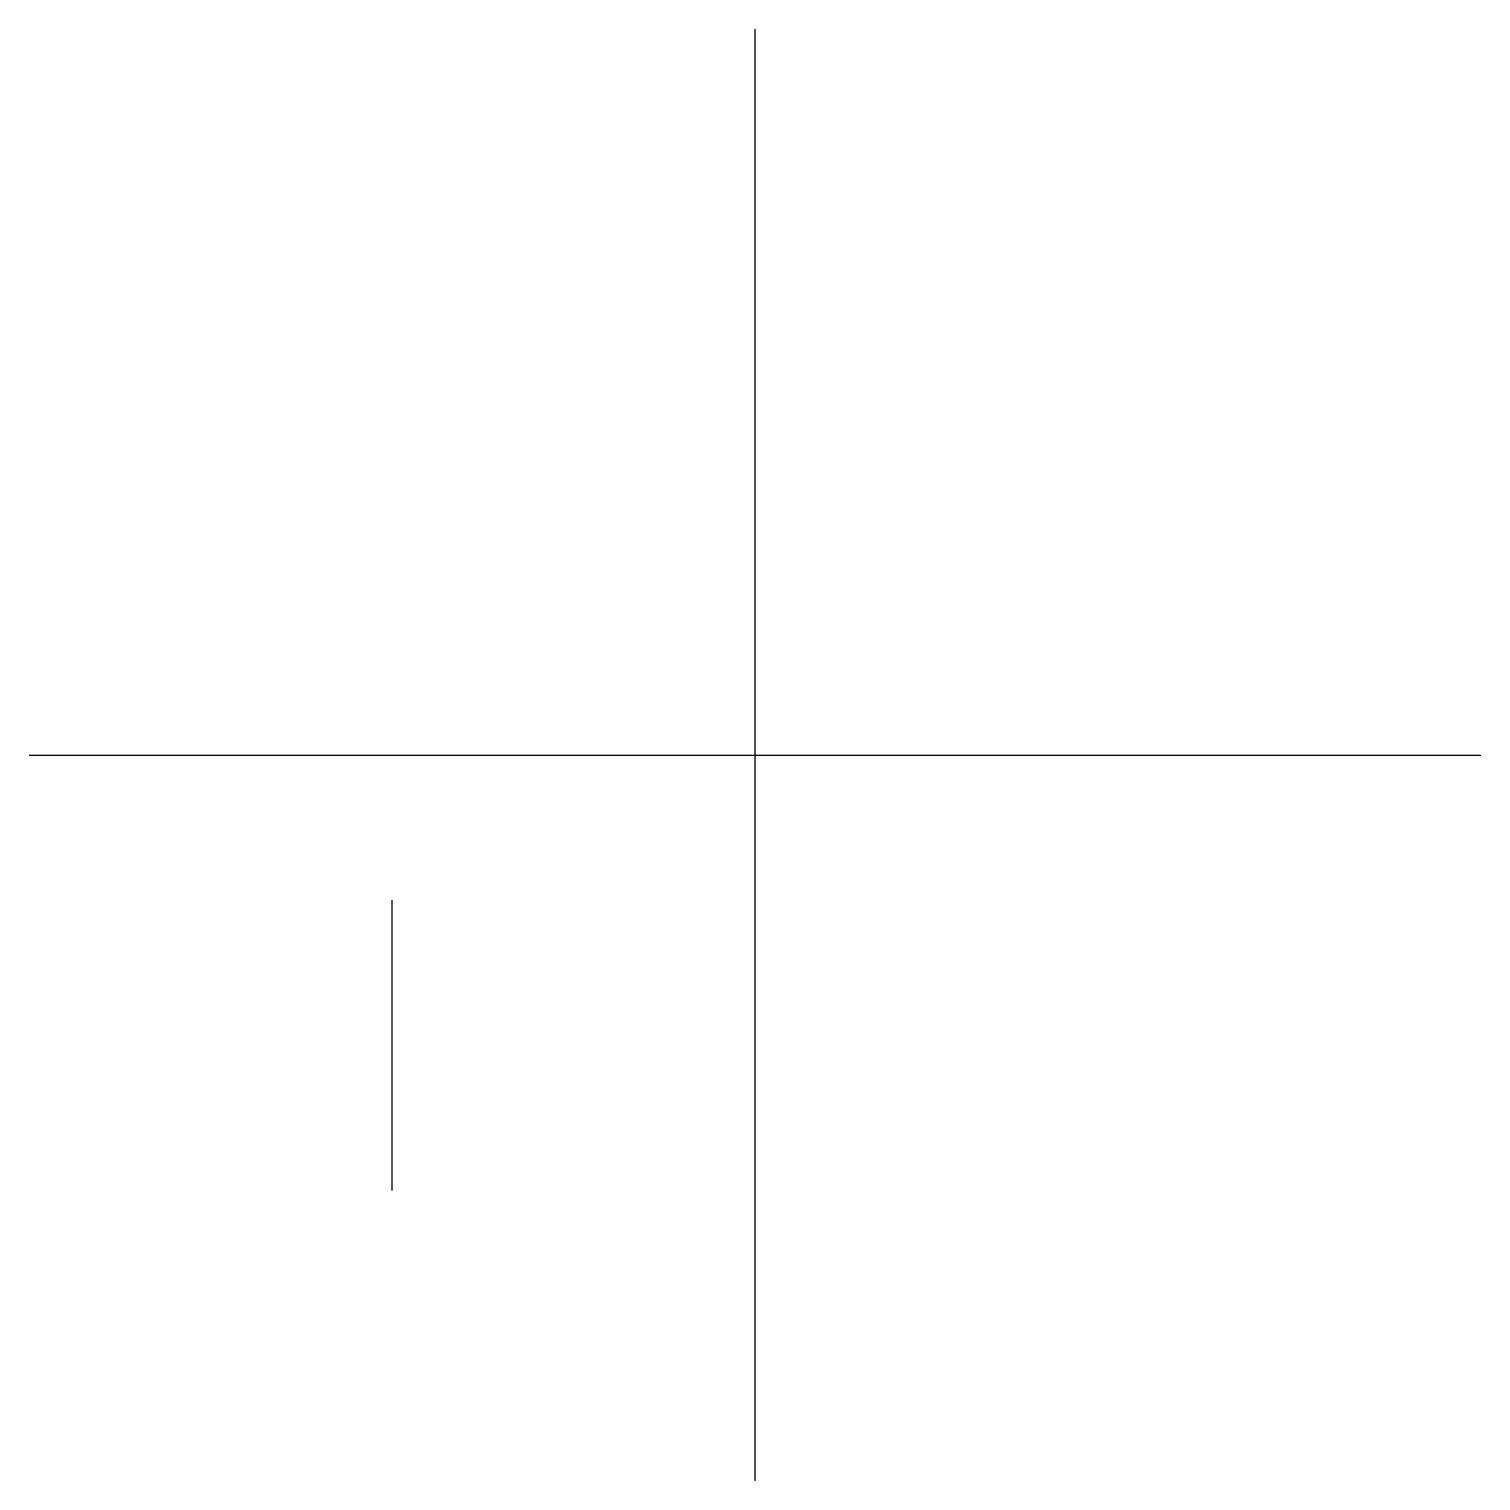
# Model space of a CAD drawing. Extents: x -1000 to 1000, y -1000 to 1000.
import ezdxf

# ---------------------------------------------------------------- set-up
doc = ezdxf.new("R2010")
doc.units = 0

msp = doc.modelspace()

# ---------------------------------------------------------------- linework, layer by layer
for p, q in [((0, -1000), (0, 1000)), ((-1000, 0), (1000, 0)), ((-500, -600), (-500, -200))]:
    msp.add_line(p, q)

doc.saveas('drawing.dxf')
